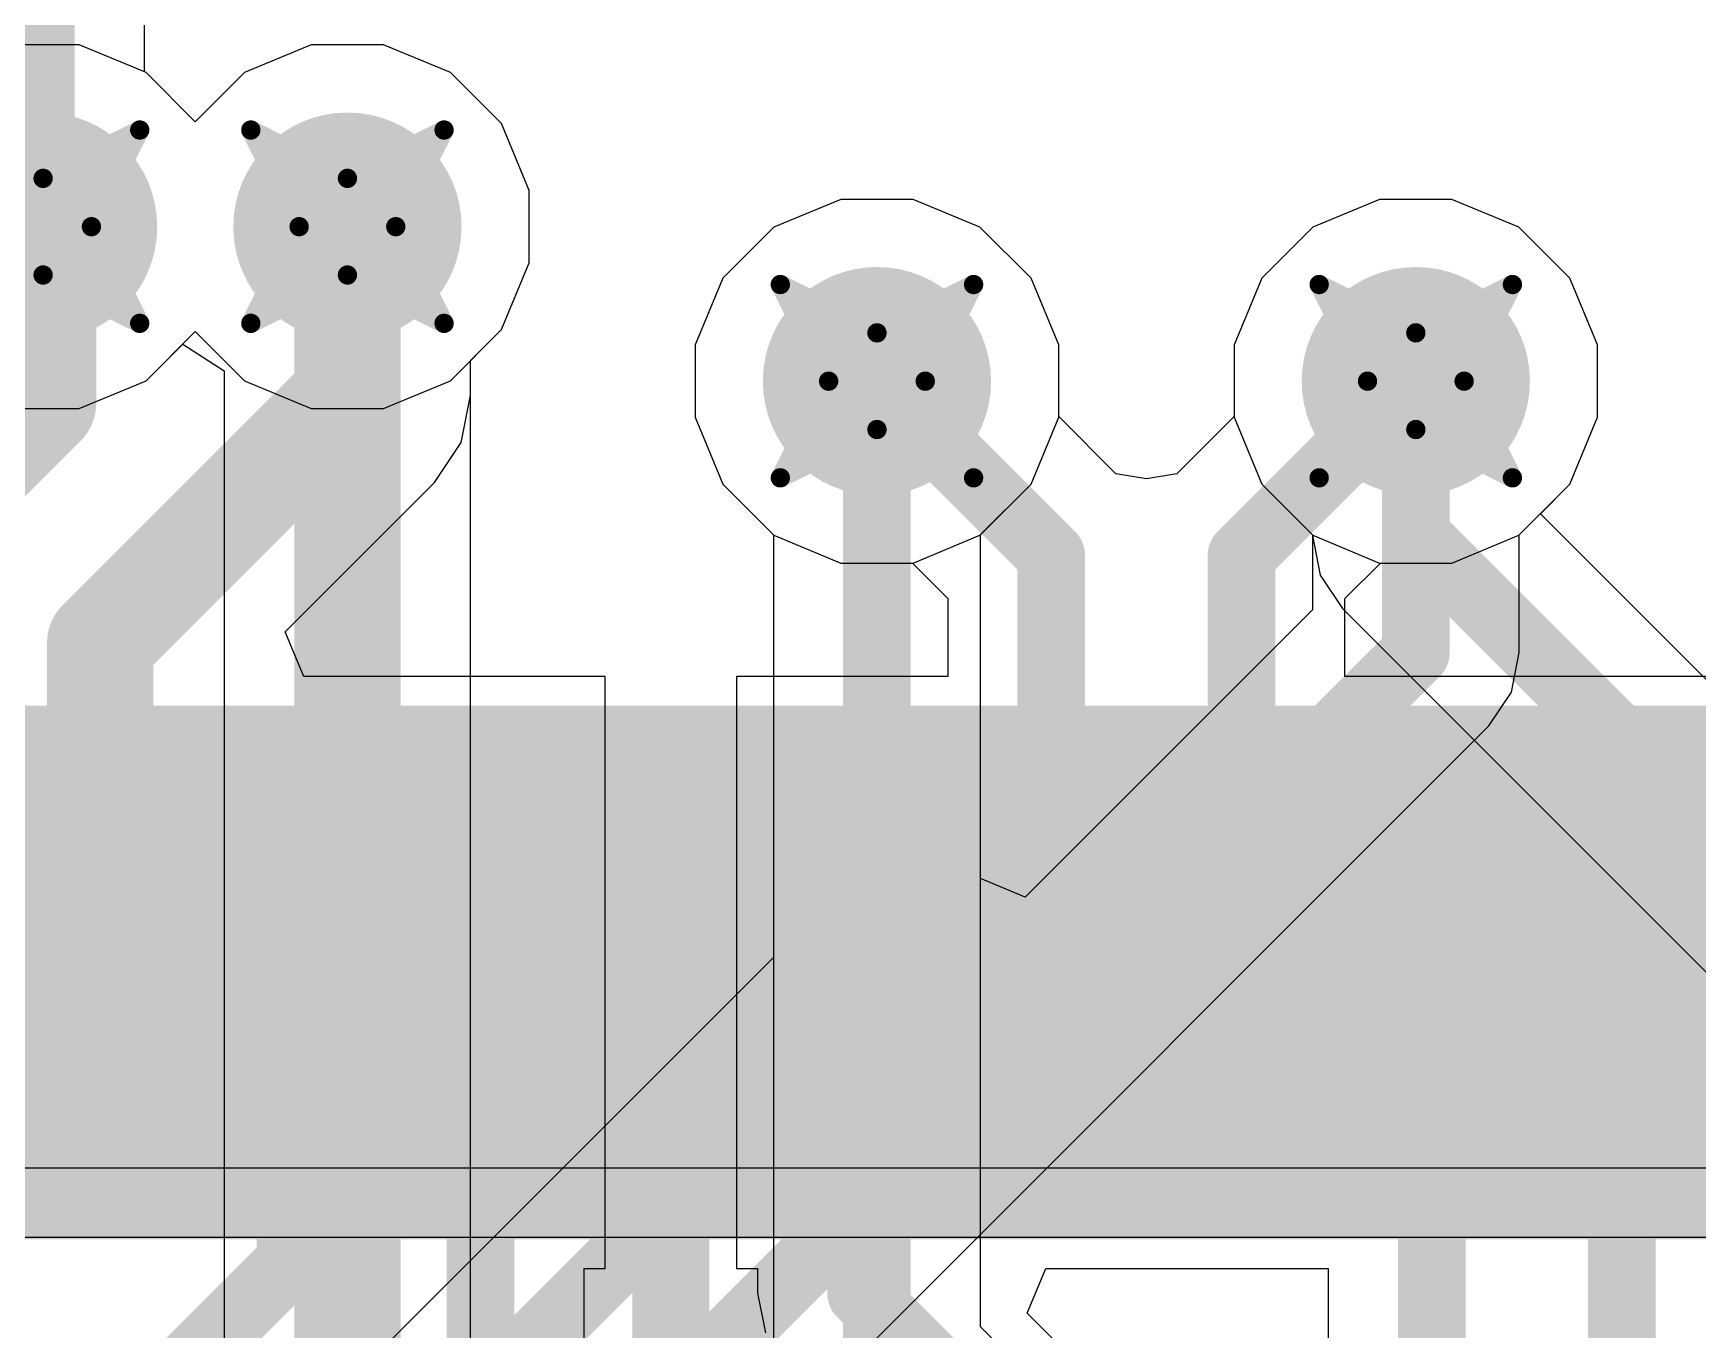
# Model space of a CAD drawing. Header units: inches. Extents: x -3 to 488, y -11 to 93.
# Drawn here: x 99.862 to 104.237, y 12.64 to 16.047 of the extents above; entities that cross this region are included whole.
import ezdxf

# ---------------------------------------------------------------- set-up
doc = ezdxf.new("R2010")
doc.units = ezdxf.units.IN
for name, color, linetype in [('Bottom Layer', 5, 'Continuous'), ('Drill Drawing', 1, 'Continuous'), ('Layer 1', 16, 'Continuous'), ('Layer 2', 76, 'Continuous'), ('Top Layer', 1, 'Continuous'), ('Top Paste', 8, 'Continuous'), ('Top Solder', 216, 'Continuous'), ('Via Holes', 16, 'Continuous')]:
    doc.layers.add(name, color=color, linetype=linetype)

msp = doc.modelspace()

# ---------------------------------------------------------------- hatches: boundary and pattern name
at = {"layer": 'Bottom Layer'}
h = msp.add_hatch(color=5, dxfattribs=at)
edge = h.paths.add_edge_path()
edge.add_arc((99.8875, 15.5387), 0.3, 0, 360)
h = msp.add_hatch(color=5, dxfattribs=at)
edge = h.paths.add_edge_path()
edge.add_arc((100.6875, 15.5387), 0.3, 0, 360)
h = msp.add_hatch(color=5, dxfattribs=at)
edge = h.paths.add_edge_path()
edge.add_arc((102.0793, 15.1327), 0.3, 0, 360)
h = msp.add_hatch(color=5, dxfattribs=at)
edge = h.paths.add_edge_path()
edge.add_arc((103.4957, 15.1327), 0.3, 0, 360)
at = {"layer": 'Layer 1'}
h = msp.add_hatch(color=16, dxfattribs=at)
edge = h.paths.add_edge_path()
edge.add_arc((99.8875, 15.5387), 0.3, 0, 360)
h = msp.add_hatch(color=16, dxfattribs=at)
edge = h.paths.add_edge_path()
edge.add_arc((100.6875, 15.5387), 0.3, 0, 360)
h = msp.add_hatch(color=16, dxfattribs=at)
edge = h.paths.add_edge_path()
edge.add_arc((102.0793, 15.1327), 0.3, 0, 360)
h = msp.add_hatch(color=16, dxfattribs=at)
edge = h.paths.add_edge_path()
edge.add_arc((103.4957, 15.1327), 0.3, 0, 360)
at = {"layer": 'Layer 2'}
h = msp.add_hatch(color=76, dxfattribs=at)
edge = h.paths.add_edge_path()
edge.add_arc((99.8875, 15.5387), 0.3, 0, 360)
h = msp.add_hatch(color=76, dxfattribs=at)
edge = h.paths.add_edge_path()
edge.add_arc((100.6875, 15.5387), 0.3, 0, 360)
h = msp.add_hatch(color=76, dxfattribs=at)
edge = h.paths.add_edge_path()
edge.add_arc((102.0793, 15.1327), 0.3, 0, 360)
h = msp.add_hatch(color=76, dxfattribs=at)
edge = h.paths.add_edge_path()
edge.add_arc((103.4957, 15.1327), 0.3, 0, 360)
at = {"layer": 'Top Layer'}
h = msp.add_hatch(color=1, dxfattribs=at)
edge = h.paths.add_edge_path()
edge.add_arc((99.8875, 15.5387), 0.3, 0, 360)
h = msp.add_hatch(color=1, dxfattribs=at)
edge = h.paths.add_edge_path()
edge.add_arc((100.6875, 15.5387), 0.3, 0, 360)
h = msp.add_hatch(color=1, dxfattribs=at)
edge = h.paths.add_edge_path()
edge.add_arc((102.0793, 15.1327), 0.3, 0, 360)
h = msp.add_hatch(color=1, dxfattribs=at)
edge = h.paths.add_edge_path()
edge.add_arc((103.4957, 15.1327), 0.3, 0, 360)
for points in [[(99.8875, 12.9788), (99.8875, 14.1788), (100.1875, 14.1788), (100.1875, 12.9788)], [(100.3875, 12.9788), (100.3875, 14.1788), (100.6875, 14.1788), (100.6875, 12.9788)], [(100.8875, 12.9788), (100.8875, 14.1788), (101.1875, 14.1788), (101.1875, 12.9788)], [(101.3875, 12.9788), (101.3875, 14.1788), (101.6875, 14.1788), (101.6875, 12.9788)], [(101.8875, 12.9788), (101.8875, 14.1788), (102.1875, 14.1788), (102.1875, 12.9788)], [(102.3875, 12.9788), (102.3875, 14.1788), (102.6875, 14.1788), (102.6875, 12.9788)], [(102.8875, 12.9788), (102.8875, 14.1788), (103.1875, 14.1788), (103.1875, 12.9788)], [(103.3875, 12.9788), (103.3875, 14.1788), (103.6875, 14.1788), (103.6875, 12.9788)], [(103.8875, 12.9788), (103.8875, 14.1788), (104.1875, 14.1788), (104.1875, 12.9788)]]:
    msp.add_hatch(color=1, dxfattribs=at).paths.add_polyline_path(points)
at = {"layer": 'Top Paste'}
for points in [[(99.8875, 12.9788), (99.8875, 14.1788), (100.1875, 14.1788), (100.1875, 12.9788)], [(100.3875, 12.9788), (100.3875, 14.1788), (100.6875, 14.1788), (100.6875, 12.9788)], [(100.8875, 12.9788), (100.8875, 14.1788), (101.1875, 14.1788), (101.1875, 12.9788)], [(101.3875, 12.9788), (101.3875, 14.1788), (101.6875, 14.1788), (101.6875, 12.9788)], [(101.8875, 12.9788), (101.8875, 14.1788), (102.1875, 14.1788), (102.1875, 12.9788)], [(102.3875, 12.9788), (102.3875, 14.1788), (102.6875, 14.1788), (102.6875, 12.9788)], [(102.8875, 12.9788), (102.8875, 14.1788), (103.1875, 14.1788), (103.1875, 12.9788)], [(103.3875, 12.9788), (103.3875, 14.1788), (103.6875, 14.1788), (103.6875, 12.9788)], [(103.8875, 12.9788), (103.8875, 14.1788), (104.1875, 14.1788), (104.1875, 12.9788)]]:
    msp.add_hatch(color=8, dxfattribs=at).paths.add_polyline_path(points)
at = {"layer": 'Top Solder'}
for points in [[(99.7859, 12.8772), (99.7859, 14.2804), (100.2891, 14.2804), (100.2891, 12.8772)], [(100.2859, 12.8772), (100.2859, 14.2804), (100.7891, 14.2804), (100.7891, 12.8772)], [(100.7859, 12.8772), (100.7859, 14.2804), (101.2891, 14.2804), (101.2891, 12.8772)], [(101.2859, 12.8772), (101.2859, 14.2804), (101.7891, 14.2804), (101.7891, 12.8772)], [(101.7859, 12.8772), (101.7859, 14.2804), (102.2891, 14.2804), (102.2891, 12.8772)], [(102.2859, 12.8772), (102.2859, 14.2804), (102.7891, 14.2804), (102.7891, 12.8772)], [(102.7859, 12.8772), (102.7859, 14.2804), (103.2891, 14.2804), (103.2891, 12.8772)], [(103.2859, 12.8772), (103.2859, 14.2804), (103.7891, 14.2804), (103.7891, 12.8772)], [(103.7859, 12.8772), (103.7859, 14.2804), (104.2891, 14.2804), (104.2891, 12.8772)]]:
    msp.add_hatch(color=216, dxfattribs=at).paths.add_polyline_path(points)
at = {"layer": 'Via Holes'}
h = msp.add_hatch(color=7, dxfattribs=at)
edge = h.paths.add_edge_path()
edge.add_arc((99.8875, 15.5387), 0.15, 0, 360)
h = msp.add_hatch(color=7, dxfattribs=at)
edge = h.paths.add_edge_path()
edge.add_arc((100.6875, 15.5387), 0.15, 0, 360)
h = msp.add_hatch(color=7, dxfattribs=at)
edge = h.paths.add_edge_path()
edge.add_arc((102.0793, 15.1327), 0.15, 0, 360)
h = msp.add_hatch(color=7, dxfattribs=at)
edge = h.paths.add_edge_path()
edge.add_arc((103.4957, 15.1327), 0.15, 0, 360)

# ---------------------------------------------------------------- linework, layer by layer
at = {"layer": 'Bottom Layer'}
for p, q in [((99.9825, 16.0165), (99.7925, 16.0165)), ((100.1582, 15.9438), (99.9825, 16.0165)), ((100.5925, 16.0165), (100.4168, 15.9438)), ((100.7825, 16.0165), (100.5925, 16.0165)), ((100.9581, 15.9438), (100.7825, 16.0165)), ((100.2875, 15.8144), (100.1582, 15.9438)), ((100.4168, 15.9438), (100.2875, 15.8144)), ((101.0926, 15.8094), (100.9581, 15.9438)), ((101.1653, 15.6337), (101.0926, 15.8094)), ((101.1653, 15.4437), (101.1653, 15.6337)), ((101.9842, 15.6105), (101.8086, 15.5378)), ((102.1743, 15.6105), (101.9842, 15.6105)), ((102.3499, 15.5378), (102.1743, 15.6105)), ((103.4007, 15.6105), (103.2251, 15.5378)), ((103.5908, 15.6105), (103.4007, 15.6105)), ((103.7664, 15.5378), (103.5908, 15.6105)), ((101.8086, 15.5378), (101.6742, 15.4034)), ((102.4843, 15.4034), (102.3499, 15.5378)), ((103.2251, 15.5378), (103.0907, 15.4034)), ((103.9008, 15.4034), (103.7664, 15.5378)), ((101.0926, 15.2681), (101.1653, 15.4437)), ((101.6742, 15.4034), (101.6015, 15.2278)), ((102.5571, 15.2278), (102.4843, 15.4034)), ((103.0907, 15.4034), (103.0179, 15.2278)), ((103.9735, 15.2278), (103.9008, 15.4034)), ((100.1582, 15.1337), (100.2548, 15.2303)), ((100.2548, 15.2303), (100.3638, 15.1597)), ((101.0112, 15.1867), (101.0926, 15.2681)), ((101.6015, 15.2278), (101.6015, 15.0377)), ((102.5571, 15.0377), (102.5571, 15.2278)), ((103.0179, 15.2278), (103.0179, 15.0377)), ((103.9735, 15.0377), (103.9735, 15.2278)), ((101.0112, 11.9368), (101.0112, 15.1867)), ((100.3638, 15.1597), (100.3638, 12.0708)), ((99.9825, 15.0609), (100.1582, 15.1337)), ((99.7925, 15.0609), (99.9825, 15.0609)), ((101.6015, 15.0377), (101.6742, 14.8621)), ((102.4843, 14.8621), (102.5571, 15.0377)), ((103.0179, 15.0377), (103.0907, 14.8621)), ((103.9008, 14.8621), (103.9735, 15.0377)), ((101.6742, 14.8621), (101.8073, 14.7289)), ((102.3512, 14.7289), (102.4843, 14.8621)), ((103.0907, 14.8621), (103.2238, 14.7289)), ((103.8232, 14.7844), (103.9008, 14.8621)), ((106.4034, 12.2042), (103.8232, 14.7844)), ((101.8073, 14.7289), (101.8073, 12.5354)), ((102.3512, 12.6481), (102.3512, 14.7289)), ((103.2238, 14.7289), (103.2238, 14.7273)), ((103.2238, 14.7273), (103.2445, 14.6233)), ((103.2445, 14.6233), (103.3034, 14.5351)), ((103.3034, 14.5351), (105.311, 12.5274)), ((102.795, 12.2042), (102.3512, 12.6481))]:
    msp.add_line(p, q, dxfattribs=at)
for points in [[(100.6875, 11.9368, 0.2794, 0.2794, 0), (100.6875, 15.5387, 0.2794, 0.2794, 0)], [(102.0793, 12.5354, 0.1778, 0.1778, 0), (102.0793, 15.1327, 0.1778, 0.1778, 0)], [(103.4957, 14.7273, 0.1778, 0.1778, 0), (103.4957, 15.1327, 0.1778, 0.1778, 0)], [(103.4957, 14.7273, 0.1778, 0.1778, 0), (106.2907, 11.9323, 0.1778, 0.1778, 0)]]:
    msp.add_lwpolyline(points, format="xyseb", dxfattribs=at)
for points in [[(100.6176, 15.5387, 0.1397, 0.1397, 1), (100.7573, 15.5387, 0.1397, 0.1397, 1)], [(102.0348, 15.1327, 0.0889, 0.0889, 1), (102.1237, 15.1327, 0.0889, 0.0889, 1)], [(103.4513, 15.1327, 0.0889, 0.0889, 1), (103.5402, 15.1327, 0.0889, 0.0889, 1)], [(103.4513, 14.7273, 0.0889, 0.0889, 1), (103.5402, 14.7273, 0.0889, 0.0889, 1)], [(103.4513, 14.7273, 0.0889, 0.0889, 1), (103.5402, 14.7273, 0.0889, 0.0889, 1)]]:
    msp.add_lwpolyline(points, format="xyseb", close=True, dxfattribs=at)
at = {"layer": 'Drill Drawing'}
for points in [[(99.6335, 15.7927, 0.0508, 0.0508, 0), (99.8875, 15.6657, 0.0508, 0.0508, 0)], [(99.8875, 15.6657, 0.0508, 0.0508, 0), (100.1415, 15.7927, 0.0508, 0.0508, 0)], [(100.0145, 15.5387, 0.0508, 0.0508, 0), (100.1415, 15.7927, 0.0508, 0.0508, 0)], [(100.4335, 15.7927, 0.0508, 0.0508, 0), (100.6875, 15.6657, 0.0508, 0.0508, 0)], [(100.4335, 15.7927, 0.0508, 0.0508, 0), (100.5605, 15.5387, 0.0508, 0.0508, 0)], [(100.6875, 15.6657, 0.0508, 0.0508, 0), (100.9415, 15.7927, 0.0508, 0.0508, 0)], [(100.8145, 15.5387, 0.0508, 0.0508, 0), (100.9415, 15.7927, 0.0508, 0.0508, 0)], [(100.0145, 15.5387, 0.0508, 0.0508, 0), (100.1415, 15.2847, 0.0508, 0.0508, 0)], [(100.4335, 15.2847, 0.0508, 0.0508, 0), (100.5605, 15.5387, 0.0508, 0.0508, 0)], [(100.8145, 15.5387, 0.0508, 0.0508, 0), (100.9415, 15.2847, 0.0508, 0.0508, 0)], [(99.6335, 15.2847, 0.0508, 0.0508, 0), (99.8875, 15.4117, 0.0508, 0.0508, 0)], [(99.8875, 15.4117, 0.0508, 0.0508, 0), (100.1415, 15.2847, 0.0508, 0.0508, 0)], [(100.4335, 15.2847, 0.0508, 0.0508, 0), (100.6875, 15.4117, 0.0508, 0.0508, 0)], [(100.6875, 15.4117, 0.0508, 0.0508, 0), (100.9415, 15.2847, 0.0508, 0.0508, 0)], [(101.8253, 15.3867, 0.0508, 0.0508, 0), (102.0793, 15.2597, 0.0508, 0.0508, 0)], [(101.8253, 15.3867, 0.0508, 0.0508, 0), (101.9523, 15.1327, 0.0508, 0.0508, 0)], [(102.0793, 15.2597, 0.0508, 0.0508, 0), (102.3333, 15.3867, 0.0508, 0.0508, 0)], [(102.2063, 15.1327, 0.0508, 0.0508, 0), (102.3333, 15.3867, 0.0508, 0.0508, 0)], [(103.2417, 15.3867, 0.0508, 0.0508, 0), (103.4957, 15.2597, 0.0508, 0.0508, 0)], [(103.2417, 15.3867, 0.0508, 0.0508, 0), (103.3687, 15.1327, 0.0508, 0.0508, 0)], [(103.4957, 15.2597, 0.0508, 0.0508, 0), (103.7497, 15.3867, 0.0508, 0.0508, 0)], [(103.6227, 15.1327, 0.0508, 0.0508, 0), (103.7497, 15.3867, 0.0508, 0.0508, 0)], [(101.8253, 14.8787, 0.0508, 0.0508, 0), (101.9523, 15.1327, 0.0508, 0.0508, 0)], [(102.2063, 15.1327, 0.0508, 0.0508, 0), (102.3333, 14.8787, 0.0508, 0.0508, 0)], [(103.2417, 14.8787, 0.0508, 0.0508, 0), (103.3687, 15.1327, 0.0508, 0.0508, 0)], [(103.6227, 15.1327, 0.0508, 0.0508, 0), (103.7497, 14.8787, 0.0508, 0.0508, 0)], [(101.8253, 14.8787, 0.0508, 0.0508, 0), (102.0793, 15.0057, 0.0508, 0.0508, 0)], [(102.0793, 15.0057, 0.0508, 0.0508, 0), (102.3333, 14.8787, 0.0508, 0.0508, 0)], [(103.2417, 14.8787, 0.0508, 0.0508, 0), (103.4957, 15.0057, 0.0508, 0.0508, 0)], [(103.4957, 15.0057, 0.0508, 0.0508, 0), (103.7497, 14.8787, 0.0508, 0.0508, 0)]]:
    msp.add_lwpolyline(points, format="xyseb", dxfattribs=at)
for points in [[(100.1288, 15.7927, 0.0254, 0.0254, 1), (100.1542, 15.7927, 0.0254, 0.0254, 1)], [(100.1288, 15.7927, 0.0254, 0.0254, 1), (100.1542, 15.7927, 0.0254, 0.0254, 1)], [(100.4208, 15.7927, 0.0254, 0.0254, 1), (100.4462, 15.7927, 0.0254, 0.0254, 1)], [(100.4208, 15.7927, 0.0254, 0.0254, 1), (100.4462, 15.7927, 0.0254, 0.0254, 1)], [(100.9288, 15.7927, 0.0254, 0.0254, 1), (100.9542, 15.7927, 0.0254, 0.0254, 1)], [(100.9288, 15.7927, 0.0254, 0.0254, 1), (100.9542, 15.7927, 0.0254, 0.0254, 1)], [(99.8748, 15.6657, 0.0254, 0.0254, 1), (99.9002, 15.6657, 0.0254, 0.0254, 1)], [(99.8748, 15.6657, 0.0254, 0.0254, 1), (99.9002, 15.6657, 0.0254, 0.0254, 1)], [(100.6748, 15.6657, 0.0254, 0.0254, 1), (100.7002, 15.6657, 0.0254, 0.0254, 1)], [(100.6748, 15.6657, 0.0254, 0.0254, 1), (100.7002, 15.6657, 0.0254, 0.0254, 1)], [(100.0018, 15.5387, 0.0254, 0.0254, 1), (100.0272, 15.5387, 0.0254, 0.0254, 1)], [(100.0018, 15.5387, 0.0254, 0.0254, 1), (100.0272, 15.5387, 0.0254, 0.0254, 1)], [(100.5478, 15.5387, 0.0254, 0.0254, 1), (100.5732, 15.5387, 0.0254, 0.0254, 1)], [(100.5478, 15.5387, 0.0254, 0.0254, 1), (100.5732, 15.5387, 0.0254, 0.0254, 1)], [(100.8018, 15.5387, 0.0254, 0.0254, 1), (100.8272, 15.5387, 0.0254, 0.0254, 1)], [(100.8018, 15.5387, 0.0254, 0.0254, 1), (100.8272, 15.5387, 0.0254, 0.0254, 1)], [(99.8748, 15.4117, 0.0254, 0.0254, 1), (99.9002, 15.4117, 0.0254, 0.0254, 1)], [(99.8748, 15.4117, 0.0254, 0.0254, 1), (99.9002, 15.4117, 0.0254, 0.0254, 1)], [(100.6748, 15.4117, 0.0254, 0.0254, 1), (100.7002, 15.4117, 0.0254, 0.0254, 1)], [(100.6748, 15.4117, 0.0254, 0.0254, 1), (100.7002, 15.4117, 0.0254, 0.0254, 1)], [(101.8126, 15.3867, 0.0254, 0.0254, 1), (101.838, 15.3867, 0.0254, 0.0254, 1)], [(101.8126, 15.3867, 0.0254, 0.0254, 1), (101.838, 15.3867, 0.0254, 0.0254, 1)], [(102.3206, 15.3867, 0.0254, 0.0254, 1), (102.346, 15.3867, 0.0254, 0.0254, 1)], [(102.3206, 15.3867, 0.0254, 0.0254, 1), (102.346, 15.3867, 0.0254, 0.0254, 1)], [(103.229, 15.3867, 0.0254, 0.0254, 1), (103.2544, 15.3867, 0.0254, 0.0254, 1)], [(103.229, 15.3867, 0.0254, 0.0254, 1), (103.2544, 15.3867, 0.0254, 0.0254, 1)], [(103.737, 15.3867, 0.0254, 0.0254, 1), (103.7624, 15.3867, 0.0254, 0.0254, 1)], [(103.737, 15.3867, 0.0254, 0.0254, 1), (103.7624, 15.3867, 0.0254, 0.0254, 1)], [(100.1288, 15.2847, 0.0254, 0.0254, 1), (100.1542, 15.2847, 0.0254, 0.0254, 1)], [(100.1288, 15.2847, 0.0254, 0.0254, 1), (100.1542, 15.2847, 0.0254, 0.0254, 1)], [(100.4208, 15.2847, 0.0254, 0.0254, 1), (100.4462, 15.2847, 0.0254, 0.0254, 1)], [(100.4208, 15.2847, 0.0254, 0.0254, 1), (100.4462, 15.2847, 0.0254, 0.0254, 1)], [(100.9288, 15.2847, 0.0254, 0.0254, 1), (100.9542, 15.2847, 0.0254, 0.0254, 1)], [(100.9288, 15.2847, 0.0254, 0.0254, 1), (100.9542, 15.2847, 0.0254, 0.0254, 1)], [(102.0666, 15.2597, 0.0254, 0.0254, 1), (102.092, 15.2597, 0.0254, 0.0254, 1)], [(102.0666, 15.2597, 0.0254, 0.0254, 1), (102.092, 15.2597, 0.0254, 0.0254, 1)], [(103.483, 15.2597, 0.0254, 0.0254, 1), (103.5084, 15.2597, 0.0254, 0.0254, 1)], [(103.483, 15.2597, 0.0254, 0.0254, 1), (103.5084, 15.2597, 0.0254, 0.0254, 1)], [(101.9396, 15.1327, 0.0254, 0.0254, 1), (101.965, 15.1327, 0.0254, 0.0254, 1)], [(101.9396, 15.1327, 0.0254, 0.0254, 1), (101.965, 15.1327, 0.0254, 0.0254, 1)], [(102.1936, 15.1327, 0.0254, 0.0254, 1), (102.219, 15.1327, 0.0254, 0.0254, 1)], [(102.1936, 15.1327, 0.0254, 0.0254, 1), (102.219, 15.1327, 0.0254, 0.0254, 1)], [(103.356, 15.1327, 0.0254, 0.0254, 1), (103.3814, 15.1327, 0.0254, 0.0254, 1)], [(103.356, 15.1327, 0.0254, 0.0254, 1), (103.3814, 15.1327, 0.0254, 0.0254, 1)], [(103.61, 15.1327, 0.0254, 0.0254, 1), (103.6354, 15.1327, 0.0254, 0.0254, 1)], [(103.61, 15.1327, 0.0254, 0.0254, 1), (103.6354, 15.1327, 0.0254, 0.0254, 1)], [(102.0666, 15.0057, 0.0254, 0.0254, 1), (102.092, 15.0057, 0.0254, 0.0254, 1)], [(102.0666, 15.0057, 0.0254, 0.0254, 1), (102.092, 15.0057, 0.0254, 0.0254, 1)], [(103.483, 15.0057, 0.0254, 0.0254, 1), (103.5084, 15.0057, 0.0254, 0.0254, 1)], [(103.483, 15.0057, 0.0254, 0.0254, 1), (103.5084, 15.0057, 0.0254, 0.0254, 1)], [(101.8126, 14.8787, 0.0254, 0.0254, 1), (101.838, 14.8787, 0.0254, 0.0254, 1)], [(101.8126, 14.8787, 0.0254, 0.0254, 1), (101.838, 14.8787, 0.0254, 0.0254, 1)], [(102.3206, 14.8787, 0.0254, 0.0254, 1), (102.346, 14.8787, 0.0254, 0.0254, 1)], [(102.3206, 14.8787, 0.0254, 0.0254, 1), (102.346, 14.8787, 0.0254, 0.0254, 1)], [(103.229, 14.8787, 0.0254, 0.0254, 1), (103.2544, 14.8787, 0.0254, 0.0254, 1)], [(103.229, 14.8787, 0.0254, 0.0254, 1), (103.2544, 14.8787, 0.0254, 0.0254, 1)], [(103.737, 14.8787, 0.0254, 0.0254, 1), (103.7624, 14.8787, 0.0254, 0.0254, 1)], [(103.737, 14.8787, 0.0254, 0.0254, 1), (103.7624, 14.8787, 0.0254, 0.0254, 1)]]:
    msp.add_lwpolyline(points, format="xyseb", close=True, dxfattribs=at)
at = {"layer": 'Layer 1'}
for p, q in [((99.9825, 16.0165), (99.7925, 16.0165)), ((100.1582, 15.9438), (99.9825, 16.0165)), ((100.5925, 16.0165), (100.4168, 15.9438)), ((100.7825, 16.0165), (100.5925, 16.0165)), ((100.9581, 15.9438), (100.7825, 16.0165)), ((100.2875, 15.8144), (100.1582, 15.9438)), ((100.4168, 15.9438), (100.2875, 15.8144)), ((101.0926, 15.8094), (100.9581, 15.9438)), ((101.1653, 15.6337), (101.0926, 15.8094)), ((101.1653, 15.4437), (101.1653, 15.6337)), ((101.9842, 15.6105), (101.8086, 15.5378)), ((102.1743, 15.6105), (101.9842, 15.6105)), ((102.3499, 15.5378), (102.1743, 15.6105)), ((103.4007, 15.6105), (103.2251, 15.5378)), ((103.5908, 15.6105), (103.4007, 15.6105)), ((103.7664, 15.5378), (103.5908, 15.6105)), ((101.8086, 15.5378), (101.6742, 15.4034)), ((102.4843, 15.4034), (102.3499, 15.5378)), ((103.2251, 15.5378), (103.0907, 15.4034)), ((103.9008, 15.4034), (103.7664, 15.5378)), ((101.0926, 15.2681), (101.1653, 15.4437)), ((101.6742, 15.4034), (101.6015, 15.2278)), ((102.5571, 15.2278), (102.4843, 15.4034)), ((103.0907, 15.4034), (103.0179, 15.2278)), ((103.9735, 15.2278), (103.9008, 15.4034)), ((100.1582, 15.1337), (100.2875, 15.263)), ((100.2875, 15.263), (100.4168, 15.1337)), ((100.9581, 15.1337), (101.0926, 15.2681)), ((101.6015, 15.2278), (101.6015, 15.0377)), ((102.5571, 15.0377), (102.5571, 15.2278)), ((103.0179, 15.2278), (103.0179, 15.0377)), ((103.9735, 15.0377), (103.9735, 15.2278)), ((99.9825, 15.0609), (100.1582, 15.1337)), ((100.4168, 15.1337), (100.5925, 15.0609)), ((100.7825, 15.0609), (100.9581, 15.1337)), ((99.7925, 15.0609), (99.9825, 15.0609)), ((100.5925, 15.0609), (100.7825, 15.0609)), ((101.6015, 15.0377), (101.6742, 14.8621)), ((102.4843, 14.8621), (102.5571, 15.0377)), ((103.0179, 15.0377), (103.0907, 14.8621)), ((103.9008, 14.8621), (103.9735, 15.0377)), ((101.6742, 14.8621), (101.8073, 14.7289)), ((102.3512, 14.7289), (102.4843, 14.8621)), ((103.0907, 14.8621), (103.2238, 14.7289)), ((103.7676, 14.7289), (103.9008, 14.8621)), ((101.8073, 14.7289), (101.8073, 13.6185)), ((102.3512, 13.8254), (102.3512, 14.7289)), ((103.2238, 14.7289), (103.2238, 14.532)), ((103.7676, 14.4194), (103.7676, 14.7289)), ((103.2238, 14.532), (102.4685, 13.7768)), ((103.747, 14.3153), (103.7676, 14.4194)), ((103.688, 14.2271), (103.747, 14.3153)), ((100.3843, 10.9234), (103.688, 14.2271)), ((103.688, 14.2271), (103.688, 14.2271)), ((102.4685, 13.7768), (102.3512, 13.8254)), ((101.8073, 13.6185), (99.2106, 11.0217))]:
    msp.add_line(p, q, dxfattribs=at)
for points in [[(102.0793, 13.5058, 0.1778, 0.1778, 0), (102.0793, 15.1327, 0.1778, 0.1778, 0)], [(103.4957, 14.4194, 0.1778, 0.1778, 0), (103.4957, 15.1327, 0.1778, 0.1778, 0)], [(97.9487, 8.8724, 0.1778, 0.1778, 0), (103.4957, 14.4194, 0.1778, 0.1778, 0)], [(97.8318, 9.2583, 0.1778, 0.1778, 0), (102.0793, 13.5058, 0.1778, 0.1778, 0)]]:
    msp.add_lwpolyline(points, format="xyseb", dxfattribs=at)
for points in [[(102.0348, 15.1327, 0.0889, 0.0889, 1), (102.1237, 15.1327, 0.0889, 0.0889, 1)], [(103.4513, 15.1327, 0.0889, 0.0889, 1), (103.5402, 15.1327, 0.0889, 0.0889, 1)], [(103.4513, 14.4194, 0.0889, 0.0889, 1), (103.5402, 14.4194, 0.0889, 0.0889, 1)], [(103.4513, 14.4194, 0.0889, 0.0889, 1), (103.5402, 14.4194, 0.0889, 0.0889, 1)], [(102.0348, 13.5058, 0.0889, 0.0889, 1), (102.1237, 13.5058, 0.0889, 0.0889, 1)], [(102.0348, 13.5058, 0.0889, 0.0889, 1), (102.1237, 13.5058, 0.0889, 0.0889, 1)]]:
    msp.add_lwpolyline(points, format="xyseb", close=True, dxfattribs=at)
at = {"layer": 'Layer 2'}
for p, q in [((100.1543, 15.9454), (100.1543, 19.4161)), ((100.5925, 16.0165), (100.4168, 15.9438)), ((100.7825, 16.0165), (100.5925, 16.0165)), ((100.9581, 15.9438), (100.7825, 16.0165)), ((100.1582, 15.9438), (100.1543, 15.9454)), ((100.2875, 15.8144), (100.1582, 15.9438)), ((100.4168, 15.9438), (100.2875, 15.8144)), ((101.0926, 15.8094), (100.9581, 15.9438)), ((101.1653, 15.6337), (101.0926, 15.8094)), ((101.1653, 15.4437), (101.1653, 15.6337)), ((101.9842, 15.6105), (101.8086, 15.5378)), ((102.1743, 15.6105), (101.9842, 15.6105)), ((102.3499, 15.5378), (102.1743, 15.6105)), ((103.4007, 15.6105), (103.2251, 15.5378)), ((103.5908, 15.6105), (103.4007, 15.6105)), ((103.7664, 15.5378), (103.5908, 15.6105)), ((101.8086, 15.5378), (101.6742, 15.4034)), ((102.4843, 15.4034), (102.3499, 15.5378)), ((103.2251, 15.5378), (103.0907, 15.4034)), ((103.9008, 15.4034), (103.7664, 15.5378)), ((101.0926, 15.2681), (101.1653, 15.4437)), ((101.6742, 15.4034), (101.6015, 15.2278)), ((102.5571, 15.2278), (102.4843, 15.4034)), ((103.0907, 15.4034), (103.0179, 15.2278)), ((103.9735, 15.2278), (103.9008, 15.4034)), ((100.1582, 15.1337), (100.2875, 15.263)), ((100.2875, 15.263), (100.4168, 15.1337)), ((100.9581, 15.1337), (101.0926, 15.2681)), ((101.6015, 15.2278), (101.6015, 15.0377)), ((102.5571, 15.0377), (102.5571, 15.2278)), ((103.0179, 15.2278), (103.0179, 15.0377)), ((103.9735, 15.0377), (103.9735, 15.2278)), ((99.9825, 15.0609), (100.1582, 15.1337)), ((100.4168, 15.1337), (100.5925, 15.0609)), ((100.7825, 15.0609), (100.9581, 15.1337)), ((99.7925, 15.0609), (99.9825, 15.0609)), ((100.5925, 15.0609), (100.7825, 15.0609)), ((101.6015, 15.0377), (101.6742, 14.8621)), ((102.4843, 14.8621), (102.5571, 15.0377)), ((103.0179, 15.0377), (103.0907, 14.8621)), ((103.9008, 14.8621), (103.9735, 15.0377)), ((101.6742, 14.8621), (101.8086, 14.7277)), ((102.3499, 14.7277), (102.4843, 14.8621)), ((103.0907, 14.8621), (103.2251, 14.7277)), ((103.7664, 14.7277), (103.9008, 14.8621)), ((101.8086, 14.7277), (101.9842, 14.6549)), ((102.1743, 14.6549), (102.3499, 14.7277)), ((103.2251, 14.7277), (103.4007, 14.6549)), ((103.5908, 14.6549), (103.7664, 14.7277)), ((101.9842, 14.6549), (102.1743, 14.6549)), ((103.4007, 14.6549), (103.5908, 14.6549)), ((109.447, 13.0645), (98.9001, 13.0645)), ((98.9001, 12.8832), (109.6283, 12.8832))]:
    msp.add_line(p, q, dxfattribs=at)
msp.add_lwpolyline([(99.8448, 15.5387, 0.2515, 0.2515, 0), (99.8448, 19.4161, 0.2515, 0.2515, 0)], format="xyseb", dxfattribs=at)
msp.add_lwpolyline([(99.7819, 15.5387, 0.1257, 0.1257, 1), (99.9076, 15.5387, 0.1257, 0.1257, 1)], format="xyseb", close=True, dxfattribs=at)
at = {"layer": 'Top Layer'}
for p, q in [((99.9825, 16.0165), (99.7925, 16.0165)), ((100.1582, 15.9438), (99.9825, 16.0165)), ((100.5925, 16.0165), (100.4168, 15.9438)), ((100.7825, 16.0165), (100.5925, 16.0165)), ((100.9581, 15.9438), (100.7825, 16.0165)), ((100.2875, 15.8144), (100.1582, 15.9438)), ((100.4168, 15.9438), (100.2875, 15.8144)), ((101.0926, 15.8094), (100.9581, 15.9438)), ((101.1653, 15.6337), (101.0926, 15.8094)), ((101.1653, 15.4437), (101.1653, 15.6337)), ((101.9842, 15.6105), (101.8086, 15.5378)), ((102.1743, 15.6105), (101.9842, 15.6105)), ((102.3499, 15.5378), (102.1743, 15.6105)), ((103.4007, 15.6105), (103.2251, 15.5378)), ((103.5908, 15.6105), (103.4007, 15.6105)), ((103.7664, 15.5378), (103.5908, 15.6105)), ((101.8086, 15.5378), (101.6742, 15.4034)), ((102.4843, 15.4034), (102.3499, 15.5378)), ((103.2251, 15.5378), (103.0907, 15.4034)), ((103.9008, 15.4034), (103.7664, 15.5378)), ((101.0926, 15.2681), (101.1653, 15.4437)), ((101.6742, 15.4034), (101.6015, 15.2278)), ((102.5571, 15.2278), (102.4843, 15.4034)), ((103.0907, 15.4034), (103.0179, 15.2278)), ((103.9735, 15.2278), (103.9008, 15.4034)), ((101.0112, 15.1867), (101.0926, 15.2681)), ((101.6015, 15.2278), (101.6015, 15.0377)), ((102.5571, 15.0395), (102.5571, 15.2278)), ((103.0179, 15.2278), (103.0179, 15.0395)), ((103.9735, 15.0377), (103.9735, 15.2278)), ((101.0112, 15.0953), (101.0112, 15.1867)), ((100.9866, 14.9714), (101.0112, 15.0953)), ((101.6015, 15.0377), (101.6742, 14.8621)), ((102.7074, 14.8891), (102.5571, 15.0395)), ((103.0179, 15.0395), (102.8676, 14.8891)), ((103.9008, 14.8621), (103.9735, 15.0377)), ((100.9164, 14.8664), (100.9866, 14.9714)), ((102.7875, 14.8761), (102.7074, 14.8891)), ((102.8676, 14.8891), (102.7875, 14.8761)), ((100.524, 14.474), (100.9164, 14.8664)), ((101.6742, 14.8621), (101.8086, 14.7277)), ((103.7664, 14.7277), (103.9008, 14.8621)), ((101.8086, 14.7277), (101.9842, 14.6549)), ((103.5908, 14.6549), (103.7664, 14.7277)), ((101.9842, 14.6549), (102.1725, 14.6549)), ((102.1725, 14.6549), (102.2656, 14.5619)), ((103.3094, 14.5619), (103.4025, 14.6549)), ((103.4025, 14.6549), (103.5908, 14.6549)), ((102.2656, 14.5619), (102.2656, 14.3566)), ((103.3094, 14.3566), (103.3094, 14.5619)), ((100.5726, 14.3566), (100.524, 14.474)), ((101.3653, 14.3566), (100.5726, 14.3566)), ((101.3653, 12.801), (101.3653, 14.3566)), ((102.2656, 14.3566), (101.7097, 14.3566)), ((101.7097, 14.3566), (101.7097, 12.801)), ((106.3653, 14.3566), (103.3094, 14.3566)), ((101.3094, 12.5442), (101.3094, 12.801)), ((101.3094, 12.801), (101.3653, 12.801)), ((101.7097, 12.801), (101.7656, 12.801)), ((101.7656, 12.801), (101.7656, 12.7361)), ((102.4744, 12.6837), (102.523, 12.801)), ((102.523, 12.801), (103.2656, 12.801)), ((103.2656, 12.801), (103.2656, 6.2786)), ((101.7656, 12.7361), (101.7863, 12.632)), ((102.6696, 12.4885), (102.4744, 12.6837))]:
    msp.add_line(p, q, dxfattribs=at)
for points in [[(99.8875, 15.0747, 0.2794, 0.2794, 0), (99.8875, 15.5387, 0.2794, 0.2794, 0)], [(100.6875, 15.0953, 0.2794, 0.2794, 0), (100.6875, 15.5387, 0.2794, 0.2794, 0)], [(100.0375, 14.4453, 0.2794, 0.2794, 0), (100.6875, 15.0953, 0.2794, 0.2794, 0)], [(99.5375, 14.7247, 0.2794, 0.2794, 0), (99.8875, 15.0747, 0.2794, 0.2794, 0)], [(102.0793, 15.1327, 0.1778, 0.1778, 0), (102.5375, 14.6745, 0.1778, 0.1778, 0)], [(103.0375, 14.6745, 0.1778, 0.1778, 0), (103.4957, 15.1327, 0.1778, 0.1778, 0)], [(102.5375, 13.5788, 0.1778, 0.1778, 0), (102.5375, 14.6745, 0.1778, 0.1778, 0)], [(103.0375, 13.5788, 0.1778, 0.1778, 0), (103.0375, 14.6745, 0.1778, 0.1778, 0)], [(100.0375, 13.5788, 0.2794, 0.2794, 0), (100.0375, 14.4453, 0.2794, 0.2794, 0)], [(100.5375, 12.8189, 0.1778, 0.1778, 0), (100.5375, 13.5788, 0.1778, 0.1778, 0)], [(101.0375, 12.5442, 0.1778, 0.1778, 0), (101.0375, 13.5788, 0.1778, 0.1778, 0)], [(101.5375, 11.8376, 0.2032, 0.2032, 0), (101.5375, 13.5788, 0.2032, 0.2032, 0)], [(102.0375, 12.7361, 0.1778, 0.1778, 0), (102.0375, 13.5788, 0.1778, 0.1778, 0)], [(103.5375, 6.1659, 0.1778, 0.1778, 0), (103.5375, 13.5788, 0.1778, 0.1778, 0)], [(104.0375, 6.1803, 0.1778, 0.1778, 0), (104.0375, 13.5788, 0.1778, 0.1778, 0)], [(100.1843, 12.4657, 0.1778, 0.1778, 0), (100.5375, 12.8189, 0.1778, 0.1778, 0)], [(102.0375, 12.7361, 0.1778, 0.1778, 0), (102.4773, 12.2963, 0.1778, 0.1778, 0)]]:
    msp.add_lwpolyline(points, format="xyseb", dxfattribs=at)
for points in [[(99.8176, 15.5387, 0.1397, 0.1397, 1), (99.9573, 15.5387, 0.1397, 0.1397, 1)], [(100.6176, 15.5387, 0.1397, 0.1397, 1), (100.7573, 15.5387, 0.1397, 0.1397, 1)], [(100.6176, 15.0953, 0.1397, 0.1397, 1), (100.7573, 15.0953, 0.1397, 0.1397, 1)], [(100.6176, 15.0953, 0.1397, 0.1397, 1), (100.7573, 15.0953, 0.1397, 0.1397, 1)], [(99.8176, 15.0747, 0.1397, 0.1397, 1), (99.9573, 15.0747, 0.1397, 0.1397, 1)], [(99.8176, 15.0747, 0.1397, 0.1397, 1), (99.9573, 15.0747, 0.1397, 0.1397, 1)], [(102.0348, 15.1327, 0.0889, 0.0889, 1), (102.1237, 15.1327, 0.0889, 0.0889, 1)], [(103.4513, 15.1327, 0.0889, 0.0889, 1), (103.5402, 15.1327, 0.0889, 0.0889, 1)], [(102.493, 14.6745, 0.0889, 0.0889, 1), (102.5819, 14.6745, 0.0889, 0.0889, 1)], [(102.493, 14.6745, 0.0889, 0.0889, 1), (102.5819, 14.6745, 0.0889, 0.0889, 1)], [(102.993, 14.6745, 0.0889, 0.0889, 1), (103.0819, 14.6745, 0.0889, 0.0889, 1)], [(102.993, 14.6745, 0.0889, 0.0889, 1), (103.0819, 14.6745, 0.0889, 0.0889, 1)], [(99.9676, 14.4453, 0.1397, 0.1397, 1), (100.1073, 14.4453, 0.1397, 0.1397, 1)], [(99.9676, 14.4453, 0.1397, 0.1397, 1), (100.1073, 14.4453, 0.1397, 0.1397, 1)], [(99.9676, 13.5788, 0.1397, 0.1397, 1), (100.1073, 13.5788, 0.1397, 0.1397, 1)], [(100.493, 13.5788, 0.0889, 0.0889, 1), (100.5819, 13.5788, 0.0889, 0.0889, 1)], [(100.993, 13.5788, 0.0889, 0.0889, 1), (101.0819, 13.5788, 0.0889, 0.0889, 1)], [(101.4867, 13.5788, 0.1016, 0.1016, 1), (101.5883, 13.5788, 0.1016, 0.1016, 1)], [(101.993, 13.5788, 0.0889, 0.0889, 1), (102.0819, 13.5788, 0.0889, 0.0889, 1)], [(102.493, 13.5788, 0.0889, 0.0889, 1), (102.5819, 13.5788, 0.0889, 0.0889, 1)], [(102.993, 13.5788, 0.0889, 0.0889, 1), (103.0819, 13.5788, 0.0889, 0.0889, 1)], [(103.493, 13.5788, 0.0889, 0.0889, 1), (103.5819, 13.5788, 0.0889, 0.0889, 1)], [(103.993, 13.5788, 0.0889, 0.0889, 1), (104.0819, 13.5788, 0.0889, 0.0889, 1)], [(100.493, 12.8189, 0.0889, 0.0889, 1), (100.5819, 12.8189, 0.0889, 0.0889, 1)], [(100.493, 12.8189, 0.0889, 0.0889, 1), (100.5819, 12.8189, 0.0889, 0.0889, 1)], [(101.993, 12.7361, 0.0889, 0.0889, 1), (102.0819, 12.7361, 0.0889, 0.0889, 1)], [(101.993, 12.7361, 0.0889, 0.0889, 1), (102.0819, 12.7361, 0.0889, 0.0889, 1)]]:
    msp.add_lwpolyline(points, format="xyseb", close=True, dxfattribs=at)

doc.saveas('drawing.dxf')
